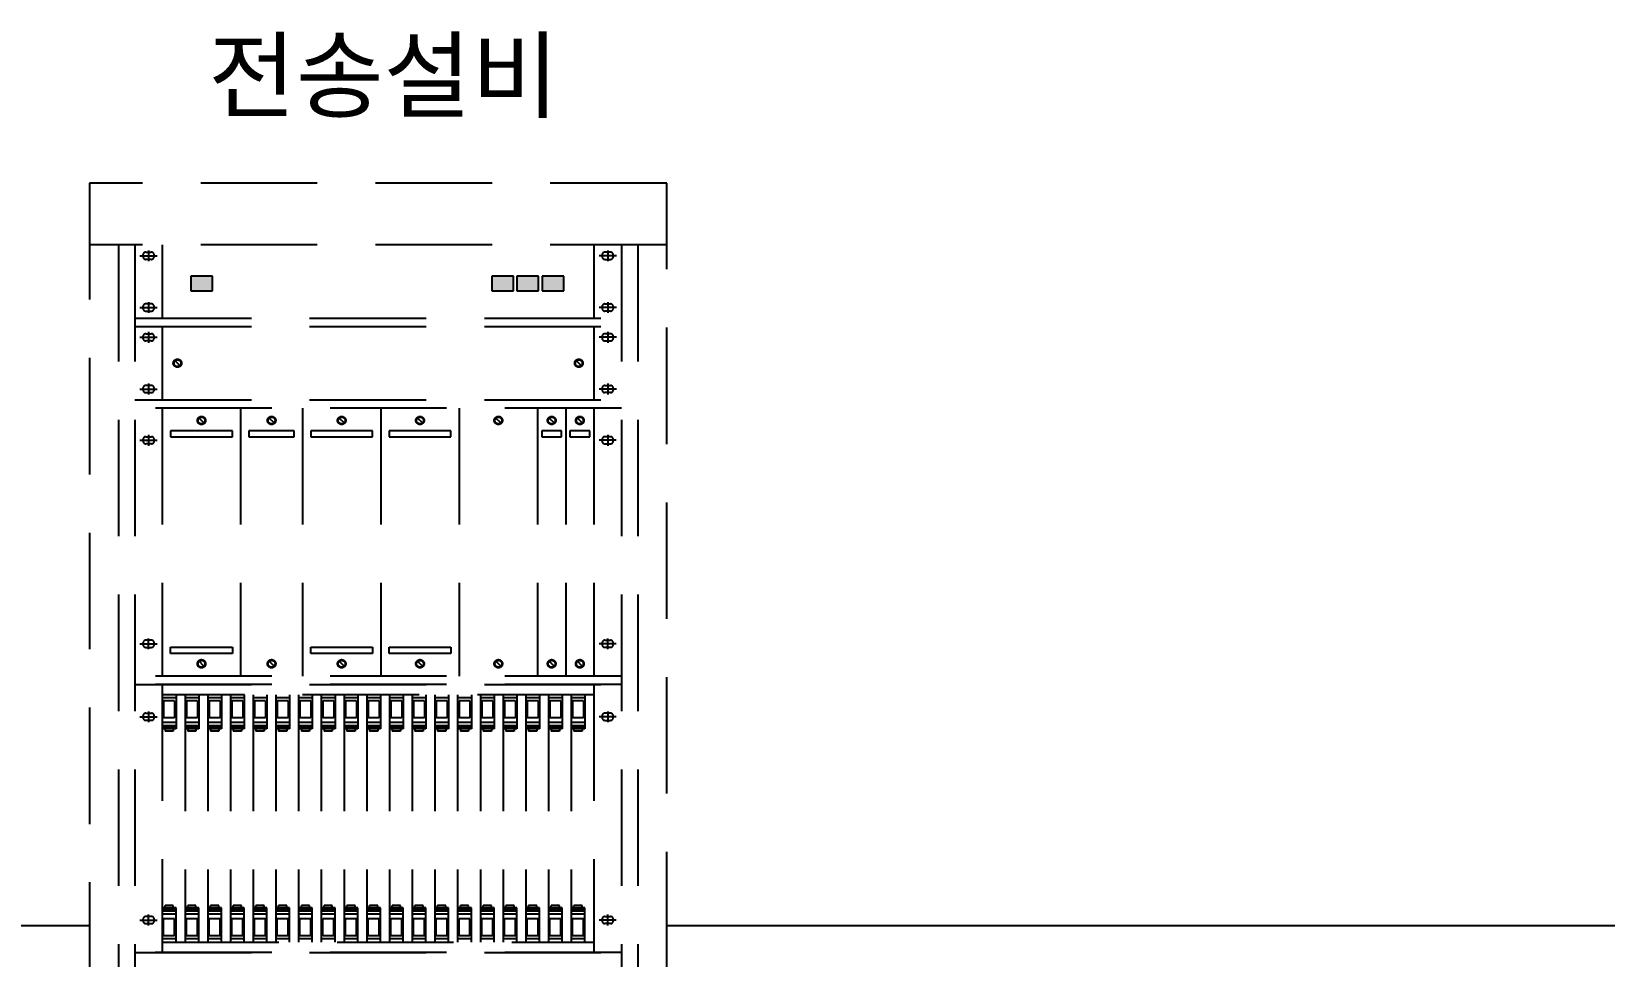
# Model space of a CAD drawing. Header units: millimetres. Extents: x 0 to 2521, y -5 to 594.
# Drawn here: x 2074.5 to 2142, y 380.6 to 420.3 of the extents above; entities that cross this region are included whole.
import ezdxf
from ezdxf.enums import TextEntityAlignment as Align

# ---------------------------------------------------------------- set-up
doc = ezdxf.new("R2010")
doc.units = ezdxf.units.MM
doc.header["$LTSCALE"] = 10
doc.linetypes.add('A-DASHD01', pattern=[0.75, 0.5, -0.25])
for name, color, linetype in [('CZ-SYMB', 2, 'Continuous'), ('TT-COMM-CABL', 4, 'Continuous'), ('TT-COMM-TEXT', 3, 'Continuous')]:
    doc.layers.add(name, color=color, linetype=linetype)
doc.styles.get("Standard").update_dxf_attribs({"font": 'GulimChe.ttf'})

msp = doc.modelspace()

# ---------------------------------------------------------------- linework, layer by layer
at = {"layer": 'CZ-SYMB', "linetype": 'A-DASHD01'}
for p, q in [((2076.957, 413.808), (2076.957, 350.11)), ((2076.957, 413.808), (2076.957, 350.11)), ((2101.728, 413.808), (2076.957, 413.808)), ((2101.728, 350.11), (2101.728, 413.808)), ((2101.728, 350.11), (2101.728, 413.808)), ((2101.728, 411.153), (2076.957, 411.153)), ((2078.195, 411.153), (2078.195, 351.879)), ((2078.195, 411.153), (2078.195, 351.879)), ((2078.903, 411.153), (2078.903, 351.879)), ((2078.903, 411.153), (2078.903, 351.879)), ((2080.081, 411.153), (2080.081, 408.008)), ((2098.604, 411.153), (2098.604, 408.008)), ((2099.782, 411.153), (2099.782, 351.879)), ((2099.782, 411.153), (2099.782, 351.879)), ((2100.489, 411.153), (2100.489, 351.879)), ((2100.489, 411.153), (2100.489, 351.879)), ((2079.122, 410.691), (2079.862, 410.691)), ((2079.492, 410.922), (2079.492, 410.459)), ((2099.563, 410.691), (2098.822, 410.691)), ((2099.193, 410.922), (2099.193, 410.459)), ((2079.122, 408.47), (2079.862, 408.47)), ((2079.492, 408.702), (2079.492, 408.239)), ((2099.563, 408.47), (2098.822, 408.47)), ((2099.193, 408.702), (2099.193, 408.239)), ((2078.903, 408.008), (2099.782, 408.008)), ((2078.903, 407.654), (2099.782, 407.654)), ((2079.122, 407.191), (2079.862, 407.191)), ((2079.492, 407.422), (2079.492, 406.959)), ((2080.081, 407.654), (2080.081, 404.508)), ((2098.604, 407.654), (2098.604, 404.508)), ((2099.563, 407.191), (2098.822, 407.191)), ((2099.193, 407.422), (2099.193, 406.959)), ((2080.835, 405.976), (2080.626, 406.185)), ((2098.056, 405.976), (2097.848, 406.185)), ((2079.492, 405.202), (2079.492, 404.739)), ((2099.193, 405.202), (2099.193, 404.739)), ((2078.903, 404.508), (2099.782, 404.508)), ((2079.122, 404.971), (2079.862, 404.971)), ((2099.563, 404.971), (2098.822, 404.971)), ((2099.782, 404.154), (2078.903, 404.154)), ((2099.782, 404.154), (2078.903, 404.154)), ((2099.782, 404.154), (2078.903, 404.154)), ((2080.081, 404.154), (2080.081, 392.653)), ((2081.866, 403.519), (2081.658, 403.727)), ((2083.443, 404.154), (2083.443, 392.653)), ((2084.874, 403.519), (2084.665, 403.727)), ((2086.097, 404.154), (2086.097, 392.653)), ((2087.882, 403.519), (2087.673, 403.727)), ((2089.459, 404.154), (2089.459, 392.653)), ((2091.244, 403.519), (2091.035, 403.727)), ((2092.82, 404.154), (2092.82, 392.653)), ((2094.606, 403.519), (2094.397, 403.727)), ((2096.182, 404.154), (2096.182, 392.653)), ((2096.891, 403.519), (2096.683, 403.727)), ((2097.392, 404.154), (2097.392, 392.653)), ((2098.101, 403.519), (2097.893, 403.727)), ((2098.602, 404.154), (2098.602, 392.653)), ((2079.494, 403.004), (2079.494, 402.541)), ((2099.191, 403.004), (2099.191, 402.541)), ((2079.123, 402.773), (2079.864, 402.773)), ((2099.561, 402.773), (2098.82, 402.773)), ((2079.494, 393.81), (2079.494, 394.273)), ((2099.191, 393.81), (2099.191, 394.273)), ((2079.123, 394.042), (2079.864, 394.042)), ((2099.561, 394.042), (2098.82, 394.042)), ((2081.866, 393.079), (2081.658, 393.288)), ((2084.874, 393.079), (2084.665, 393.288)), ((2087.882, 393.079), (2087.673, 393.288)), ((2091.244, 393.079), (2091.035, 393.288)), ((2094.606, 393.079), (2094.397, 393.288)), ((2096.891, 393.079), (2096.683, 393.288)), ((2098.101, 393.079), (2097.893, 393.288)), ((2099.782, 392.653), (2078.903, 392.653)), ((2078.903, 392.299), (2099.782, 392.299)), ((2099.782, 392.299), (2078.903, 392.299)), ((2080.081, 392.299), (2080.081, 380.798)), ((2098.602, 392.299), (2098.602, 380.798)), ((2098.602, 391.857), (2080.08, 391.857)), ((2080.669, 391.722), (2080.08, 391.722)), ((2080.61, 391.587), (2080.139, 391.587)), ((2080.139, 391.587), (2080.139, 390.859)), ((2080.61, 391.587), (2080.61, 390.859)), ((2080.669, 391.857), (2080.669, 390.387)), ((2081.055, 391.857), (2081.055, 381.24)), ((2081.644, 391.722), (2081.055, 391.722)), ((2081.114, 391.587), (2081.114, 390.859)), ((2081.585, 391.587), (2081.114, 391.587)), ((2081.585, 391.587), (2081.585, 390.859)), ((2081.644, 391.857), (2081.644, 390.387)), ((2082.029, 391.857), (2082.029, 381.24)), ((2082.619, 391.722), (2082.03, 391.722)), ((2082.088, 391.587), (2082.088, 390.859)), ((2082.56, 391.587), (2082.088, 391.587)), ((2082.56, 391.587), (2082.56, 390.859)), ((2082.619, 391.857), (2082.619, 390.387)), ((2083.004, 391.857), (2083.004, 381.24)), ((2083.593, 391.722), (2083.004, 391.722)), ((2083.063, 391.587), (2083.063, 390.859)), ((2083.534, 391.587), (2083.063, 391.587)), ((2083.534, 391.587), (2083.534, 390.859)), ((2083.593, 391.857), (2083.593, 390.387)), ((2083.979, 391.857), (2083.979, 381.24)), ((2084.568, 391.722), (2083.979, 391.722)), ((2084.038, 391.587), (2084.038, 390.859)), ((2084.509, 391.587), (2084.038, 391.587)), ((2084.509, 391.587), (2084.509, 390.859)), ((2084.568, 391.857), (2084.568, 390.387)), ((2084.954, 391.857), (2084.954, 381.24)), ((2085.543, 391.722), (2084.954, 391.722)), ((2085.013, 391.587), (2085.013, 390.859)), ((2085.484, 391.587), (2085.013, 391.587)), ((2085.484, 391.587), (2085.484, 390.859)), ((2085.543, 391.857), (2085.543, 390.387)), ((2085.929, 391.857), (2085.929, 381.24)), ((2086.518, 391.722), (2085.929, 391.722)), ((2085.988, 391.587), (2085.988, 390.859)), ((2086.459, 391.587), (2085.988, 391.587)), ((2086.459, 391.587), (2086.459, 390.859)), ((2086.518, 391.857), (2086.518, 390.387)), ((2086.904, 391.857), (2086.904, 381.24)), ((2087.493, 391.722), (2086.904, 391.722)), ((2086.963, 391.587), (2086.963, 390.859)), ((2087.434, 391.587), (2086.963, 391.587)), ((2087.434, 391.587), (2087.434, 390.859)), ((2087.493, 391.857), (2087.493, 390.387)), ((2087.878, 391.857), (2087.878, 381.24)), ((2088.468, 391.722), (2087.879, 391.722)), ((2087.937, 391.587), (2087.937, 390.859)), ((2088.409, 391.587), (2087.937, 391.587)), ((2088.409, 391.587), (2088.409, 390.859)), ((2088.468, 391.857), (2088.468, 390.387)), ((2088.853, 391.857), (2088.853, 381.24)), ((2089.442, 391.722), (2088.853, 391.722)), ((2089.383, 391.587), (2088.912, 391.587)), ((2088.912, 391.587), (2088.912, 390.859)), ((2089.383, 391.587), (2089.383, 390.859)), ((2089.442, 391.857), (2089.442, 390.387)), ((2089.828, 391.857), (2089.828, 381.24)), ((2090.417, 391.722), (2089.828, 391.722)), ((2089.887, 391.587), (2089.887, 390.859)), ((2090.358, 391.587), (2089.887, 391.587)), ((2090.358, 391.587), (2090.358, 390.859)), ((2090.417, 391.857), (2090.417, 390.387)), ((2090.803, 391.857), (2090.803, 381.24)), ((2091.392, 391.722), (2090.803, 391.722)), ((2090.862, 391.587), (2090.862, 390.859)), ((2091.333, 391.587), (2090.862, 391.587)), ((2091.333, 391.587), (2091.333, 390.859)), ((2091.392, 391.857), (2091.392, 390.387)), ((2091.778, 391.857), (2091.778, 381.24)), ((2092.367, 391.722), (2091.778, 391.722)), ((2091.837, 391.587), (2091.837, 390.859)), ((2092.308, 391.587), (2091.837, 391.587)), ((2092.308, 391.587), (2092.308, 390.859)), ((2092.367, 391.857), (2092.367, 390.387)), ((2092.753, 391.857), (2092.753, 381.24)), ((2093.342, 391.722), (2092.753, 391.722)), ((2092.812, 391.587), (2092.812, 390.859)), ((2093.283, 391.587), (2092.812, 391.587)), ((2093.283, 391.587), (2093.283, 390.859)), ((2093.342, 391.857), (2093.342, 390.387)), ((2093.728, 391.857), (2093.728, 381.24)), ((2094.317, 391.722), (2093.728, 391.722)), ((2093.786, 391.587), (2093.786, 390.859)), ((2094.258, 391.587), (2093.786, 391.587)), ((2094.258, 391.587), (2094.258, 390.859)), ((2094.317, 391.857), (2094.317, 390.387)), ((2094.702, 391.857), (2094.702, 381.24)), ((2095.291, 391.722), (2094.702, 391.722)), ((2094.761, 391.587), (2094.761, 390.859)), ((2095.232, 391.587), (2094.761, 391.587)), ((2095.232, 391.587), (2095.232, 390.859)), ((2095.291, 391.857), (2095.291, 390.387)), ((2095.677, 391.857), (2095.677, 381.24)), ((2096.266, 391.722), (2095.677, 391.722)), ((2095.736, 391.587), (2095.736, 390.859)), ((2096.207, 391.587), (2095.736, 391.587)), ((2096.207, 391.587), (2096.207, 390.859)), ((2096.266, 391.857), (2096.266, 390.387)), ((2096.652, 391.857), (2096.652, 381.24)), ((2097.241, 391.722), (2096.652, 391.722)), ((2096.711, 391.587), (2096.711, 390.859)), ((2097.182, 391.587), (2096.711, 391.587)), ((2097.182, 391.587), (2097.182, 390.859)), ((2097.241, 391.857), (2097.241, 390.387)), ((2097.627, 391.857), (2097.627, 381.24)), ((2098.216, 391.722), (2097.627, 391.722)), ((2097.686, 391.587), (2097.686, 390.859)), ((2098.157, 391.587), (2097.686, 391.587)), ((2098.157, 391.587), (2098.157, 390.859)), ((2098.216, 391.857), (2098.216, 390.387)), ((2079.123, 390.91), (2079.864, 390.91)), ((2079.494, 391.142), (2079.494, 390.679)), ((2080.61, 390.859), (2080.139, 390.859)), ((2081.585, 390.859), (2081.114, 390.859)), ((2082.56, 390.859), (2082.088, 390.859)), ((2083.534, 390.859), (2083.063, 390.859)), ((2084.509, 390.859), (2084.038, 390.859)), ((2085.484, 390.859), (2085.013, 390.859)), ((2086.459, 390.859), (2085.988, 390.859)), ((2087.434, 390.859), (2086.963, 390.859)), ((2088.409, 390.859), (2087.937, 390.859)), ((2089.383, 390.859), (2088.912, 390.859)), ((2090.358, 390.859), (2089.887, 390.859)), ((2091.333, 390.859), (2090.862, 390.859)), ((2092.308, 390.859), (2091.837, 390.859)), ((2093.283, 390.859), (2092.812, 390.859)), ((2094.258, 390.859), (2093.786, 390.859)), ((2095.232, 390.859), (2094.761, 390.859)), ((2096.207, 390.859), (2095.736, 390.859)), ((2097.182, 390.859), (2096.711, 390.859)), ((2098.157, 390.859), (2097.686, 390.859)), ((2099.561, 390.91), (2098.82, 390.91)), ((2099.191, 391.142), (2099.191, 390.679)), ((2080.669, 390.657), (2080.08, 390.657)), ((2080.669, 390.522), (2080.08, 390.522)), ((2080.669, 390.455), (2080.08, 390.455)), ((2080.669, 390.387), (2080.08, 390.387)), ((2080.198, 390.387), (2080.198, 390.293)), ((2080.551, 390.293), (2080.198, 390.293)), ((2080.551, 390.387), (2080.551, 390.293)), ((2081.644, 390.657), (2081.055, 390.657)), ((2081.644, 390.522), (2081.055, 390.522)), ((2081.644, 390.455), (2081.055, 390.455)), ((2081.644, 390.387), (2081.055, 390.387)), ((2081.173, 390.387), (2081.173, 390.293)), ((2081.526, 390.293), (2081.173, 390.293)), ((2081.526, 390.387), (2081.526, 390.293)), ((2082.619, 390.657), (2082.03, 390.657)), ((2082.619, 390.522), (2082.03, 390.522)), ((2082.619, 390.455), (2082.03, 390.455)), ((2082.619, 390.387), (2082.03, 390.387)), ((2082.147, 390.387), (2082.147, 390.293)), ((2082.501, 390.293), (2082.147, 390.293)), ((2082.501, 390.387), (2082.501, 390.293)), ((2083.593, 390.657), (2083.004, 390.657)), ((2083.593, 390.522), (2083.004, 390.522)), ((2083.593, 390.455), (2083.004, 390.455)), ((2083.593, 390.387), (2083.004, 390.387)), ((2083.122, 390.387), (2083.122, 390.293)), ((2083.476, 390.293), (2083.122, 390.293)), ((2083.476, 390.387), (2083.476, 390.293)), ((2084.568, 390.657), (2083.979, 390.657)), ((2084.568, 390.522), (2083.979, 390.522)), ((2084.568, 390.455), (2083.979, 390.455)), ((2084.568, 390.387), (2083.979, 390.387)), ((2084.097, 390.387), (2084.097, 390.293)), ((2084.45, 390.293), (2084.097, 390.293)), ((2084.45, 390.387), (2084.45, 390.293)), ((2085.543, 390.657), (2084.954, 390.657)), ((2085.543, 390.522), (2084.954, 390.522)), ((2085.543, 390.455), (2084.954, 390.455)), ((2085.543, 390.387), (2084.954, 390.387)), ((2085.072, 390.387), (2085.072, 390.293)), ((2085.425, 390.293), (2085.072, 390.293)), ((2085.425, 390.387), (2085.425, 390.293)), ((2086.518, 390.657), (2085.929, 390.657)), ((2086.518, 390.522), (2085.929, 390.522)), ((2086.518, 390.455), (2085.929, 390.455)), ((2086.518, 390.387), (2085.929, 390.387)), ((2086.047, 390.387), (2086.047, 390.293)), ((2086.4, 390.293), (2086.047, 390.293)), ((2086.4, 390.387), (2086.4, 390.293)), ((2087.493, 390.657), (2086.904, 390.657)), ((2087.493, 390.522), (2086.904, 390.522)), ((2087.493, 390.455), (2086.904, 390.455)), ((2087.493, 390.387), (2086.904, 390.387)), ((2087.022, 390.387), (2087.022, 390.293)), ((2087.375, 390.293), (2087.022, 390.293)), ((2087.375, 390.387), (2087.375, 390.293)), ((2088.468, 390.657), (2087.879, 390.657)), ((2088.468, 390.522), (2087.879, 390.522)), ((2088.468, 390.455), (2087.879, 390.455)), ((2088.468, 390.387), (2087.879, 390.387)), ((2087.996, 390.387), (2087.996, 390.293)), ((2088.35, 390.293), (2087.996, 390.293)), ((2088.35, 390.387), (2088.35, 390.293)), ((2089.442, 390.657), (2088.853, 390.657)), ((2089.442, 390.522), (2088.853, 390.522)), ((2089.442, 390.455), (2088.853, 390.455)), ((2089.442, 390.387), (2088.853, 390.387)), ((2088.971, 390.387), (2088.971, 390.293)), ((2089.325, 390.293), (2088.971, 390.293)), ((2089.325, 390.387), (2089.325, 390.293)), ((2090.417, 390.657), (2089.828, 390.657)), ((2090.417, 390.522), (2089.828, 390.522)), ((2090.417, 390.455), (2089.828, 390.455)), ((2090.417, 390.387), (2089.828, 390.387)), ((2089.946, 390.387), (2089.946, 390.293)), ((2090.299, 390.293), (2089.946, 390.293)), ((2090.299, 390.387), (2090.299, 390.293)), ((2091.392, 390.657), (2090.803, 390.657)), ((2091.392, 390.522), (2090.803, 390.522)), ((2091.392, 390.455), (2090.803, 390.455)), ((2091.392, 390.387), (2090.803, 390.387)), ((2090.921, 390.387), (2090.921, 390.293)), ((2091.274, 390.293), (2090.921, 390.293)), ((2091.274, 390.387), (2091.274, 390.293)), ((2092.367, 390.657), (2091.778, 390.657)), ((2092.367, 390.522), (2091.778, 390.522)), ((2092.367, 390.455), (2091.778, 390.455)), ((2092.367, 390.387), (2091.778, 390.387)), ((2091.896, 390.387), (2091.896, 390.293)), ((2092.249, 390.293), (2091.896, 390.293)), ((2092.249, 390.387), (2092.249, 390.293)), ((2093.342, 390.657), (2092.753, 390.657)), ((2093.342, 390.522), (2092.753, 390.522)), ((2093.342, 390.455), (2092.753, 390.455)), ((2093.342, 390.387), (2092.753, 390.387)), ((2092.871, 390.387), (2092.871, 390.293)), ((2093.224, 390.293), (2092.871, 390.293)), ((2093.224, 390.387), (2093.224, 390.293)), ((2094.317, 390.657), (2093.728, 390.657)), ((2094.317, 390.522), (2093.728, 390.522)), ((2094.317, 390.455), (2093.728, 390.455)), ((2094.317, 390.387), (2093.728, 390.387)), ((2093.845, 390.387), (2093.845, 390.293)), ((2094.199, 390.293), (2093.845, 390.293)), ((2094.199, 390.387), (2094.199, 390.293)), ((2095.291, 390.657), (2094.702, 390.657)), ((2095.291, 390.522), (2094.702, 390.522)), ((2095.291, 390.455), (2094.702, 390.455)), ((2095.291, 390.387), (2094.702, 390.387)), ((2094.82, 390.387), (2094.82, 390.293)), ((2095.174, 390.293), (2094.82, 390.293)), ((2095.174, 390.387), (2095.174, 390.293)), ((2096.266, 390.657), (2095.677, 390.657)), ((2096.266, 390.522), (2095.677, 390.522)), ((2096.266, 390.455), (2095.677, 390.455)), ((2096.266, 390.387), (2095.677, 390.387)), ((2095.795, 390.387), (2095.795, 390.293)), ((2096.148, 390.293), (2095.795, 390.293)), ((2096.148, 390.387), (2096.148, 390.293)), ((2097.241, 390.657), (2096.652, 390.657)), ((2097.241, 390.522), (2096.652, 390.522)), ((2097.241, 390.455), (2096.652, 390.455)), ((2097.241, 390.387), (2096.652, 390.387)), ((2096.77, 390.387), (2096.77, 390.293)), ((2097.123, 390.293), (2096.77, 390.293)), ((2097.123, 390.387), (2097.123, 390.293)), ((2098.216, 390.657), (2097.627, 390.657)), ((2098.216, 390.522), (2097.627, 390.522)), ((2098.216, 390.455), (2097.627, 390.455)), ((2098.216, 390.387), (2097.627, 390.387)), ((2097.745, 390.387), (2097.745, 390.293)), ((2098.098, 390.293), (2097.745, 390.293)), ((2098.098, 390.387), (2098.098, 390.293)), ((2080.551, 382.804), (2080.198, 382.804)), ((2080.198, 382.71), (2080.198, 382.804)), ((2080.551, 382.71), (2080.551, 382.804)), ((2081.526, 382.804), (2081.173, 382.804)), ((2081.173, 382.71), (2081.173, 382.804)), ((2081.526, 382.71), (2081.526, 382.804)), ((2082.501, 382.804), (2082.147, 382.804)), ((2082.147, 382.71), (2082.147, 382.804)), ((2082.501, 382.71), (2082.501, 382.804)), ((2083.476, 382.804), (2083.122, 382.804)), ((2083.122, 382.71), (2083.122, 382.804)), ((2083.476, 382.71), (2083.476, 382.804)), ((2084.45, 382.804), (2084.097, 382.804)), ((2084.097, 382.71), (2084.097, 382.804)), ((2084.45, 382.71), (2084.45, 382.804)), ((2085.425, 382.804), (2085.072, 382.804)), ((2085.072, 382.71), (2085.072, 382.804)), ((2085.425, 382.71), (2085.425, 382.804)), ((2086.4, 382.804), (2086.047, 382.804)), ((2086.047, 382.71), (2086.047, 382.804)), ((2086.4, 382.71), (2086.4, 382.804)), ((2087.375, 382.804), (2087.022, 382.804)), ((2087.022, 382.71), (2087.022, 382.804)), ((2087.375, 382.71), (2087.375, 382.804)), ((2088.35, 382.804), (2087.996, 382.804)), ((2087.996, 382.71), (2087.996, 382.804)), ((2088.35, 382.71), (2088.35, 382.804)), ((2089.325, 382.804), (2088.971, 382.804)), ((2088.971, 382.71), (2088.971, 382.804)), ((2089.325, 382.71), (2089.325, 382.804)), ((2090.299, 382.804), (2089.946, 382.804)), ((2089.946, 382.71), (2089.946, 382.804)), ((2090.299, 382.71), (2090.299, 382.804)), ((2091.274, 382.804), (2090.921, 382.804)), ((2090.921, 382.71), (2090.921, 382.804)), ((2091.274, 382.71), (2091.274, 382.804)), ((2092.249, 382.804), (2091.896, 382.804)), ((2091.896, 382.71), (2091.896, 382.804)), ((2092.249, 382.71), (2092.249, 382.804)), ((2093.224, 382.804), (2092.871, 382.804)), ((2092.871, 382.71), (2092.871, 382.804)), ((2093.224, 382.71), (2093.224, 382.804)), ((2094.199, 382.804), (2093.845, 382.804)), ((2093.845, 382.71), (2093.845, 382.804)), ((2094.199, 382.71), (2094.199, 382.804)), ((2095.174, 382.804), (2094.82, 382.804)), ((2094.82, 382.71), (2094.82, 382.804)), ((2095.174, 382.71), (2095.174, 382.804)), ((2096.148, 382.804), (2095.795, 382.804)), ((2095.795, 382.71), (2095.795, 382.804)), ((2096.148, 382.71), (2096.148, 382.804)), ((2097.123, 382.804), (2096.77, 382.804)), ((2096.77, 382.71), (2096.77, 382.804)), ((2097.123, 382.71), (2097.123, 382.804)), ((2098.098, 382.804), (2097.745, 382.804)), ((2097.745, 382.71), (2097.745, 382.804)), ((2098.098, 382.71), (2098.098, 382.804)), ((2079.123, 382.187), (2079.864, 382.187)), ((2079.494, 381.955), (2079.494, 382.418)), ((2080.669, 382.71), (2080.08, 382.71)), ((2080.669, 382.642), (2080.08, 382.642)), ((2080.669, 382.575), (2080.08, 382.575)), ((2080.669, 382.44), (2080.08, 382.44)), ((2080.61, 382.238), (2080.139, 382.238)), ((2080.139, 381.51), (2080.139, 382.238)), ((2080.61, 381.51), (2080.61, 382.238)), ((2080.669, 381.24), (2080.669, 382.71)), ((2081.644, 382.71), (2081.055, 382.71)), ((2081.644, 382.642), (2081.055, 382.642)), ((2081.644, 382.575), (2081.055, 382.575)), ((2081.644, 382.44), (2081.055, 382.44)), ((2081.114, 381.51), (2081.114, 382.238)), ((2081.585, 382.238), (2081.114, 382.238)), ((2081.585, 381.51), (2081.585, 382.238)), ((2081.644, 381.24), (2081.644, 382.71)), ((2082.619, 382.71), (2082.03, 382.71)), ((2082.619, 382.642), (2082.03, 382.642)), ((2082.619, 382.575), (2082.03, 382.575)), ((2082.619, 382.44), (2082.03, 382.44)), ((2082.088, 381.51), (2082.088, 382.238)), ((2082.56, 382.238), (2082.088, 382.238)), ((2082.56, 381.51), (2082.56, 382.238)), ((2082.619, 381.24), (2082.619, 382.71)), ((2083.593, 382.71), (2083.004, 382.71)), ((2083.593, 382.642), (2083.004, 382.642)), ((2083.593, 382.575), (2083.004, 382.575)), ((2083.593, 382.44), (2083.004, 382.44)), ((2083.063, 381.51), (2083.063, 382.238)), ((2083.534, 382.238), (2083.063, 382.238)), ((2083.534, 381.51), (2083.534, 382.238)), ((2083.593, 381.24), (2083.593, 382.71)), ((2084.568, 382.71), (2083.979, 382.71)), ((2084.568, 382.642), (2083.979, 382.642)), ((2084.568, 382.575), (2083.979, 382.575)), ((2084.568, 382.44), (2083.979, 382.44)), ((2084.038, 381.51), (2084.038, 382.238)), ((2084.509, 382.238), (2084.038, 382.238)), ((2084.509, 381.51), (2084.509, 382.238)), ((2084.568, 381.24), (2084.568, 382.71)), ((2085.543, 382.71), (2084.954, 382.71)), ((2085.543, 382.642), (2084.954, 382.642)), ((2085.543, 382.575), (2084.954, 382.575)), ((2085.543, 382.44), (2084.954, 382.44)), ((2085.013, 381.51), (2085.013, 382.238)), ((2085.484, 382.238), (2085.013, 382.238)), ((2085.484, 381.51), (2085.484, 382.238)), ((2085.543, 381.24), (2085.543, 382.71)), ((2086.518, 382.71), (2085.929, 382.71)), ((2086.518, 382.642), (2085.929, 382.642)), ((2086.518, 382.575), (2085.929, 382.575)), ((2086.518, 382.44), (2085.929, 382.44)), ((2085.988, 381.51), (2085.988, 382.238)), ((2086.459, 382.238), (2085.988, 382.238)), ((2086.459, 381.51), (2086.459, 382.238)), ((2086.518, 381.24), (2086.518, 382.71)), ((2087.493, 382.71), (2086.904, 382.71)), ((2087.493, 382.642), (2086.904, 382.642)), ((2087.493, 382.575), (2086.904, 382.575)), ((2087.493, 382.44), (2086.904, 382.44)), ((2086.963, 381.51), (2086.963, 382.238)), ((2087.434, 382.238), (2086.963, 382.238)), ((2087.434, 381.51), (2087.434, 382.238)), ((2087.493, 381.24), (2087.493, 382.71)), ((2088.468, 382.71), (2087.879, 382.71)), ((2088.468, 382.642), (2087.879, 382.642)), ((2088.468, 382.575), (2087.879, 382.575)), ((2088.468, 382.44), (2087.879, 382.44)), ((2087.937, 381.51), (2087.937, 382.238)), ((2088.409, 382.238), (2087.937, 382.238)), ((2088.409, 381.51), (2088.409, 382.238)), ((2088.468, 381.24), (2088.468, 382.71)), ((2089.442, 382.71), (2088.853, 382.71)), ((2089.442, 382.642), (2088.853, 382.642)), ((2089.442, 382.575), (2088.853, 382.575)), ((2089.442, 382.44), (2088.853, 382.44)), ((2089.383, 382.238), (2088.912, 382.238)), ((2088.912, 381.51), (2088.912, 382.238)), ((2089.383, 381.51), (2089.383, 382.238)), ((2089.442, 381.24), (2089.442, 382.71)), ((2090.417, 382.71), (2089.828, 382.71)), ((2090.417, 382.642), (2089.828, 382.642)), ((2090.417, 382.575), (2089.828, 382.575)), ((2090.417, 382.44), (2089.828, 382.44)), ((2089.887, 381.51), (2089.887, 382.238)), ((2090.358, 382.238), (2089.887, 382.238)), ((2090.358, 381.51), (2090.358, 382.238)), ((2090.417, 381.24), (2090.417, 382.71)), ((2091.392, 382.71), (2090.803, 382.71)), ((2091.392, 382.642), (2090.803, 382.642)), ((2091.392, 382.575), (2090.803, 382.575)), ((2091.392, 382.44), (2090.803, 382.44)), ((2090.862, 381.51), (2090.862, 382.238)), ((2091.333, 382.238), (2090.862, 382.238)), ((2091.333, 381.51), (2091.333, 382.238)), ((2091.392, 381.24), (2091.392, 382.71)), ((2092.367, 382.71), (2091.778, 382.71)), ((2092.367, 382.642), (2091.778, 382.642)), ((2092.367, 382.575), (2091.778, 382.575)), ((2092.367, 382.44), (2091.778, 382.44)), ((2091.837, 381.51), (2091.837, 382.238)), ((2092.308, 382.238), (2091.837, 382.238)), ((2092.308, 381.51), (2092.308, 382.238)), ((2092.367, 381.24), (2092.367, 382.71)), ((2093.342, 382.71), (2092.753, 382.71)), ((2093.342, 382.642), (2092.753, 382.642)), ((2093.342, 382.575), (2092.753, 382.575)), ((2093.342, 382.44), (2092.753, 382.44)), ((2092.812, 381.51), (2092.812, 382.238)), ((2093.283, 382.238), (2092.812, 382.238)), ((2093.283, 381.51), (2093.283, 382.238)), ((2093.342, 381.24), (2093.342, 382.71)), ((2094.317, 382.71), (2093.728, 382.71)), ((2094.317, 382.642), (2093.728, 382.642)), ((2094.317, 382.575), (2093.728, 382.575)), ((2094.317, 382.44), (2093.728, 382.44)), ((2093.786, 381.51), (2093.786, 382.238)), ((2094.258, 382.238), (2093.786, 382.238)), ((2094.258, 381.51), (2094.258, 382.238)), ((2094.317, 381.24), (2094.317, 382.71)), ((2095.291, 382.71), (2094.702, 382.71)), ((2095.291, 382.642), (2094.702, 382.642)), ((2095.291, 382.575), (2094.702, 382.575)), ((2095.291, 382.44), (2094.702, 382.44)), ((2095.232, 382.238), (2094.761, 382.238)), ((2094.761, 381.51), (2094.761, 382.238)), ((2095.232, 381.51), (2095.232, 382.238)), ((2095.291, 381.24), (2095.291, 382.71)), ((2096.266, 382.71), (2095.677, 382.71)), ((2096.266, 382.642), (2095.677, 382.642)), ((2096.266, 382.575), (2095.677, 382.575)), ((2096.266, 382.44), (2095.677, 382.44)), ((2095.736, 381.51), (2095.736, 382.238)), ((2096.207, 382.238), (2095.736, 382.238)), ((2096.207, 381.51), (2096.207, 382.238)), ((2096.266, 381.24), (2096.266, 382.71)), ((2097.241, 382.71), (2096.652, 382.71)), ((2097.241, 382.642), (2096.652, 382.642)), ((2097.241, 382.575), (2096.652, 382.575)), ((2097.241, 382.44), (2096.652, 382.44)), ((2096.711, 381.51), (2096.711, 382.238)), ((2097.182, 382.238), (2096.711, 382.238)), ((2097.182, 381.51), (2097.182, 382.238)), ((2097.241, 381.24), (2097.241, 382.71)), ((2098.216, 382.71), (2097.627, 382.71)), ((2098.216, 382.642), (2097.627, 382.642)), ((2098.216, 382.575), (2097.627, 382.575)), ((2098.216, 382.44), (2097.627, 382.44)), ((2097.686, 381.51), (2097.686, 382.238)), ((2098.157, 382.238), (2097.686, 382.238)), ((2098.157, 381.51), (2098.157, 382.238)), ((2098.216, 381.24), (2098.216, 382.71)), ((2099.561, 382.187), (2098.82, 382.187)), ((2099.191, 381.955), (2099.191, 382.418)), ((2080.669, 381.375), (2080.08, 381.375)), ((2080.61, 381.51), (2080.139, 381.51)), ((2081.644, 381.375), (2081.055, 381.375)), ((2081.585, 381.51), (2081.114, 381.51)), ((2082.619, 381.375), (2082.03, 381.375)), ((2082.56, 381.51), (2082.088, 381.51)), ((2083.593, 381.375), (2083.004, 381.375)), ((2083.534, 381.51), (2083.063, 381.51)), ((2084.568, 381.375), (2083.979, 381.375)), ((2084.509, 381.51), (2084.038, 381.51)), ((2085.543, 381.375), (2084.954, 381.375)), ((2085.484, 381.51), (2085.013, 381.51)), ((2086.518, 381.375), (2085.929, 381.375)), ((2086.459, 381.51), (2085.988, 381.51)), ((2087.493, 381.375), (2086.904, 381.375)), ((2087.434, 381.51), (2086.963, 381.51)), ((2088.468, 381.375), (2087.879, 381.375)), ((2088.409, 381.51), (2087.937, 381.51)), ((2089.442, 381.375), (2088.853, 381.375)), ((2089.383, 381.51), (2088.912, 381.51)), ((2090.417, 381.375), (2089.828, 381.375)), ((2090.358, 381.51), (2089.887, 381.51)), ((2091.392, 381.375), (2090.803, 381.375)), ((2091.333, 381.51), (2090.862, 381.51)), ((2092.367, 381.375), (2091.778, 381.375)), ((2092.308, 381.51), (2091.837, 381.51)), ((2093.342, 381.375), (2092.753, 381.375)), ((2093.283, 381.51), (2092.812, 381.51)), ((2094.317, 381.375), (2093.728, 381.375)), ((2094.258, 381.51), (2093.786, 381.51)), ((2095.291, 381.375), (2094.702, 381.375)), ((2095.232, 381.51), (2094.761, 381.51)), ((2096.266, 381.375), (2095.677, 381.375)), ((2096.207, 381.51), (2095.736, 381.51)), ((2097.241, 381.375), (2096.652, 381.375)), ((2097.182, 381.51), (2096.711, 381.51)), ((2098.216, 381.375), (2097.627, 381.375)), ((2098.157, 381.51), (2097.686, 381.51)), ((2099.781, 380.798), (2078.902, 380.798)), ((2078.902, 380.798), (2099.781, 380.798)), ((2078.902, 380.798), (2099.781, 380.798)), ((2099.781, 380.798), (2078.902, 380.798)), ((2078.902, 380.798), (2099.781, 380.798)), ((2080.08, 381.24), (2098.602, 381.24))]:
    msp.add_line(p, q, dxfattribs=at)
for points in [[(2079.373, 410.845), (2079.61, 410.845, -0.324709), (2079.728, 410.76, -0.158775), (2079.728, 410.621, -0.324709), (2079.61, 410.536), (2079.373, 410.536, -0.324709), (2079.256, 410.621, -0.158775), (2079.256, 410.76, -0.324709)], [(2099.311, 410.845), (2099.074, 410.845, 0.324709), (2098.957, 410.76, 0.158775), (2098.957, 410.621, 0.324709), (2099.074, 410.536), (2099.311, 410.536, 0.324709), (2099.428, 410.621, 0.158775), (2099.428, 410.76, 0.324709)], [(2079.373, 408.316), (2079.61, 408.316, 0.324709), (2079.728, 408.401, 0.158775), (2079.728, 408.54, 0.324709), (2079.61, 408.625), (2079.373, 408.625, 0.324709), (2079.256, 408.54, 0.158775), (2079.256, 408.401, 0.324709)], [(2099.311, 408.316), (2099.074, 408.316, -0.324709), (2098.957, 408.401, -0.158775), (2098.957, 408.54, -0.324709), (2099.074, 408.625), (2099.311, 408.625, -0.324709), (2099.428, 408.54, -0.158775), (2099.428, 408.401, -0.324709)], [(2079.373, 407.345), (2079.61, 407.345, -0.324709), (2079.728, 407.26, -0.158775), (2079.728, 407.122, -0.324709), (2079.61, 407.036), (2079.373, 407.036, -0.324709), (2079.256, 407.122, -0.158775), (2079.256, 407.26, -0.324709)], [(2099.311, 407.345), (2099.074, 407.345, 0.324709), (2098.957, 407.26, 0.158775), (2098.957, 407.122, 0.324709), (2099.074, 407.036), (2099.311, 407.036, 0.324709), (2099.428, 407.122, 0.158775), (2099.428, 407.26, 0.324709)], [(2079.373, 404.816), (2079.61, 404.816, 0.324709), (2079.728, 404.901, 0.158775), (2079.728, 405.04, 0.324709), (2079.61, 405.125), (2079.373, 405.125, 0.324709), (2079.256, 405.04, 0.158775), (2079.256, 404.901, 0.324709)], [(2099.311, 404.816), (2099.074, 404.816, -0.324709), (2098.957, 404.901, -0.158775), (2098.957, 405.04, -0.324709), (2099.074, 405.125), (2099.311, 405.125, -0.324709), (2099.428, 405.04, -0.158775), (2099.428, 404.901, -0.324709)], [(2079.375, 402.927), (2079.612, 402.927, -0.324709), (2079.73, 402.842, -0.158775), (2079.73, 402.704, -0.324709), (2079.612, 402.618), (2079.375, 402.618, -0.324709), (2079.258, 402.704, -0.158775), (2079.258, 402.842, -0.324709)], [(2099.309, 402.927), (2099.072, 402.927, 0.324709), (2098.955, 402.842, 0.158775), (2098.955, 402.704, 0.324709), (2099.072, 402.618), (2099.309, 402.618, 0.324709), (2099.427, 402.704, 0.158775), (2099.427, 402.842, 0.324709)], [(2079.375, 393.887), (2079.612, 393.887, 0.324709), (2079.73, 393.972, 0.158775), (2079.73, 394.111, 0.324709), (2079.612, 394.196), (2079.375, 394.196, 0.324709), (2079.258, 394.111, 0.158775), (2079.258, 393.972, 0.324709)], [(2099.309, 393.887), (2099.072, 393.887, -0.324709), (2098.955, 393.972, -0.158775), (2098.955, 394.111, -0.324709), (2099.072, 394.196), (2099.309, 394.196, -0.324709), (2099.427, 394.111, -0.158775), (2099.427, 393.972, -0.324709)], [(2079.375, 391.065), (2079.612, 391.065, -0.324709), (2079.73, 390.979, -0.158775), (2079.73, 390.841, -0.324709), (2079.612, 390.756), (2079.375, 390.756, -0.324709), (2079.258, 390.841, -0.158775), (2079.258, 390.979, -0.324709)], [(2099.309, 391.065), (2099.072, 391.065, 0.324709), (2098.955, 390.979, 0.158775), (2098.955, 390.841, 0.324709), (2099.072, 390.756), (2099.309, 390.756, 0.324709), (2099.427, 390.841, 0.158775), (2099.427, 390.979, 0.324709)], [(2079.375, 382.032), (2079.612, 382.032, 0.324709), (2079.73, 382.118, 0.158775), (2079.73, 382.256, 0.324709), (2079.612, 382.341), (2079.375, 382.341, 0.324709), (2079.258, 382.256, 0.158775), (2079.258, 382.118, 0.324709)], [(2099.309, 382.032), (2099.072, 382.032, -0.324709), (2098.955, 382.118, -0.158775), (2098.955, 382.256, -0.324709), (2099.072, 382.341), (2099.309, 382.341, -0.324709), (2099.427, 382.256, -0.158775), (2099.427, 382.118, -0.324709)]]:
    msp.add_lwpolyline(points, format="xyb", close=True, dxfattribs=at)
for points in [[(2081.31, 409.189), (2082.239, 409.189), (2082.239, 409.808), (2081.31, 409.808)], [(2094.216, 409.189), (2095.145, 409.189), (2095.145, 409.808), (2094.216, 409.808)], [(2095.3, 409.189), (2096.229, 409.189), (2096.229, 409.808), (2095.3, 409.808)], [(2096.384, 409.189), (2097.313, 409.189), (2097.313, 409.808), (2096.384, 409.808)], [(2080.435, 403.181), (2080.435, 402.915), (2083.089, 402.915), (2083.089, 403.181)], [(2083.797, 403.181), (2083.797, 402.915), (2085.743, 402.915), (2085.743, 403.181)], [(2086.451, 403.181), (2086.451, 402.915), (2089.105, 402.915), (2089.105, 403.181)], [(2089.812, 403.181), (2089.812, 402.915), (2092.467, 402.915), (2092.467, 403.181)], [(2096.359, 403.181), (2096.359, 402.915), (2097.215, 402.915), (2097.215, 403.181)], [(2097.569, 403.181), (2097.569, 402.915), (2098.425, 402.915), (2098.425, 403.181)], [(2080.435, 393.626), (2080.435, 393.891), (2083.089, 393.891), (2083.089, 393.626)], [(2086.451, 393.626), (2086.451, 393.891), (2089.105, 393.891), (2089.105, 393.626)], [(2089.812, 393.626), (2089.812, 393.891), (2092.467, 393.891), (2092.467, 393.626)]]:
    msp.add_lwpolyline(points, close=True, dxfattribs=at)
for centre, radius in [((2080.73, 406.081), 0.177), ((2080.73, 406.081), 0.147), ((2097.952, 406.081), 0.177), ((2097.952, 406.081), 0.147), ((2081.762, 403.623), 0.177), ((2081.762, 403.623), 0.147), ((2084.77, 403.623), 0.177), ((2084.77, 403.623), 0.147), ((2087.778, 403.623), 0.177), ((2087.778, 403.623), 0.147), ((2091.139, 403.623), 0.177), ((2091.139, 403.623), 0.147), ((2094.501, 403.623), 0.177), ((2094.501, 403.623), 0.147), ((2096.787, 403.623), 0.177), ((2096.787, 403.623), 0.147), ((2097.997, 403.623), 0.177), ((2097.997, 403.623), 0.147), ((2081.762, 393.184), 0.177), ((2081.762, 393.184), 0.147), ((2084.77, 393.184), 0.177), ((2084.77, 393.184), 0.147), ((2087.778, 393.184), 0.177), ((2087.778, 393.184), 0.147), ((2091.139, 393.184), 0.177), ((2091.139, 393.184), 0.147), ((2094.501, 393.184), 0.177), ((2094.501, 393.184), 0.147), ((2096.787, 393.184), 0.177), ((2096.787, 393.184), 0.147), ((2097.997, 393.184), 0.177), ((2097.997, 393.184), 0.147)]:
    msp.add_circle(centre, radius, dxfattribs=at)
for points in [[(2081.31, 409.189), (2081.31, 409.808), (2082.239, 409.189), (2082.239, 409.808)], [(2094.216, 409.189), (2094.216, 409.808), (2095.145, 409.189), (2095.145, 409.808)], [(2095.3, 409.189), (2095.3, 409.808), (2096.229, 409.189), (2096.229, 409.808)], [(2096.384, 409.189), (2096.384, 409.808), (2097.313, 409.189), (2097.313, 409.808)]]:
    msp.add_solid(points, dxfattribs=at)
at = {"layer": 'TT-COMM-CABL', "flags": 128}
for points in [[(2028.887, 381.959), (2076.957, 381.959)], [(2101.728, 381.959), (2143.403, 381.959)]]:
    msp.add_lwpolyline(points, dxfattribs=at)

# ---------------------------------------------------------------- texts
at = {"layer": 'TT-COMM-TEXT'}
msp.add_text('전송설비', height=3, dxfattribs=at).set_placement((2089.576, 418.43), align=Align.MIDDLE_CENTER)

doc.saveas('drawing.dxf')
